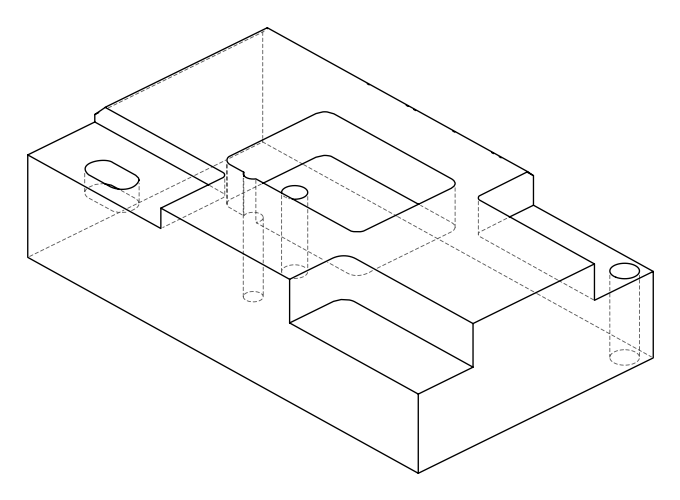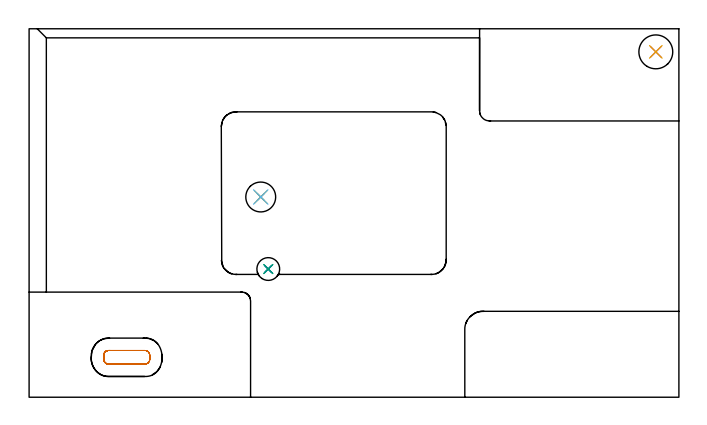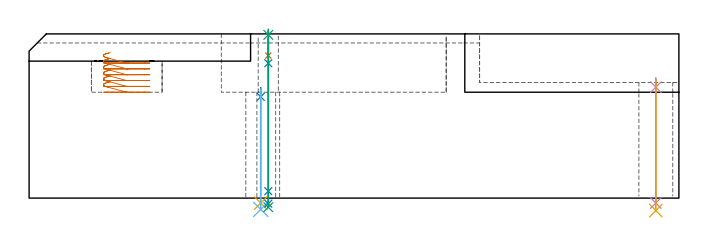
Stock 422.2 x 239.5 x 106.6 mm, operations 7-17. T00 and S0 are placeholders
(PLAN: 17 operations, 11 tool changes, 111 min)
(1 AREA_MILL | FG_CHAMFER_SURFACE | UGT0205_001 | 6.98 min | 5131 mm3)
(2 AREA_MILL_1 | FG_CHAMFER_SURFACE_1 | UGT0205_001 | 5.7 min | 10992 mm3)
(3 MILL_CORNER_NOTCH_RECTANGULAR | CORNER_NOTCH_RECTANGULAR | NXT0201_013 | Follow Part, ap 2.5, ae 75% | 26.26 min | 173478 mm3)
(4 MILL_CORNER_NOTCH_RECTANGULAR_1 | CORNER_NOTCH_RECTANGULAR_1 | NXT0201_011 | Follow Part, ap 3, ae 75% | 23.94 min | 244786 mm3)
(5 MILL_CORNER_NOTCH_RECTANGULAR_2 | CORNER_NOTCH_RECTANGULAR_2 | NXT0201_012 | Follow Part, ap 4, ae 75% | 16.75 min | 293074 mm3)
(6 MILL_RECTANGULAR_POCKET | POCKET_RECTANGULAR_STRAIGHT | NXT0201_012 | Follow Part, ap 4, ae 75% | 27.33 min | 581880 mm3)
(7 MILL_RECTANGULAR_POCKET_1 | POCKET_RECTANGULAR_STRAIGHT_1 | NXT0201_012 | Follow Part, ap 4, ae 75% | 1.52 min | 20925 mm3)
(8 SPOT_DRILL | STEP1HOLE | NXT0321_9005460120000 | 0.06 min | 167 mm3)
(9 SPOT_DRILL_1 | STEP1HOLE_1 | NXT0321_9005460120000 | 0.03 min | 0 mm3)
(10 SPOT_DRILL_2 | STEP1HOLE_2 | NXT0321_9005460120000 | 0.06 min | 187 mm3)
(11 DRILL_THROUGH_HOLE_INTO_CENTER | STEP1HOLE | NXT0301_065 | 0.31 min | 4592 mm3)
(12 DRILL_TO_ENLARGE_THROUGH_HOLE | STEP1HOLE | UGT0301_261 | 0.32 min | 15547 mm3)
(13 DRILL_BLIND_HOLE_INTO_CENTER | STEP1HOLE_1 | NXT0301_065 | 0.07 min | 53 mm3)
(14 GUN_DRILL_THROUGH_HOLE | STEP1HOLE_1 | UGT0307_006 | 0.53 min | 4419 mm3)
(15 DRILL_TO_ENLARGE_THROUGH_HOLE_1 | STEP1HOLE_1 | UGT0301_279 | 0.46 min | 8693 mm3)
(16 DRILL_THROUGH_HOLE_INTO_CENTER_1 | STEP1HOLE_2 | NXT0301_065 | 0.33 min | 5014 mm3)
(17 DRILL_TO_ENLARGE_THROUGH_HOLE_2 | STEP1HOLE_2 | UGT0301_053 | 0.35 min | 23304 mm3)
(TOOL UGT0205_001 | Chamfer Mill 20 x 3 x 45 deg. | D20 FL50 Z2)
(TOOL NXT0201_013 | ENDMILL 10mm | D10 FL30 Z4)
(TOOL NXT0201_011 | ENDMILL 12mm [2P460-1200-NA 1630] | D12 FL38 Z6)
(TOOL NXT0201_012 | ENDMILL 16mm [2P460-1600-NA 1630] | D16 FL38 Z6)
(TOOL NXT0321_9005460120000 | NC Spot Drill, 142deg, 12mm, Carbide, Uncoated | D12 PA142 FL30 Z2)
(TOOL NXT0301_065 | Carbide Drill 9.4mm [860.1-0940-075A1-MM 2214] | D9.4 PA140 FL98 Z2)
(TOOL UGT0301_261 | Twist Drill 19.4 mm | D19.4 PA118 FL140 Z2)
(TOOL UGT0307_006 | Gun Drill 9 mm | D9 PA130 FL24 Z1)
(TOOL UGT0301_279 | Twist Drill 14.8 mm | D14.8 PA118 FL114 Z2)
(TOOL UGT0301_053 | Twist Drill 22 mm | D22 PA118 FL150 Z2)
(OP 7 MILL_RECTANGULAR_POCKET_1)
G17 G21 G94 G90
T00 M6
G54
G17 G0 G90 X52.73 Y30.4 S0 M3
G43 Z116.7 H1
Z94.54
G94 G1 X51.7 Z94.264 F250.
X51.521 Z94.216
X51.058 Y30.34 Z94.091
X50.608 Y30.213 Z93.966
X50.182 Y30.022 Z93.84
X49.787 Y29.772 Z93.715
X49.434 Y29.466 Z93.59
X49.128 Y29.113 Z93.465
X48.878 Y28.718 Z93.34
X48.687 Y28.292 Z93.214
X48.56 Y27.842 Z93.089
X48.5 Y27.379 Z92.964
Y24.521 Z92.198
X48.56 Y24.058 Z92.073
X48.687 Y23.608 Z91.948
X48.878 Y23.182 Z91.823
X49.128 Y22.787 Z91.697
X49.434 Y22.434 Z91.572
X49.787 Y22.128 Z91.447
X50.182 Y21.878 Z91.322
X50.608 Y21.687 Z91.197
X51.058 Y21.56 Z91.071
X51.521 Y21.5 Z90.946
X63.45 Z87.75
X75.2 F500.
G3 X78.4 Y24.7 R3.2
G1 Y27.2
G3 X75.2 Y30.4 R3.2
G1 X51.7
G3 X48.5 Y27.2 R3.2
G1 Y24.7
G3 X51.7 Y21.5 R3.2
G1 X63.45
X64.45
G0 X52.73 Y30.4 Z90.75
G1 X51.7 Z90.474 F250.
X51.521 Z90.426
X51.058 Y30.34 Z90.301
X50.608 Y30.213 Z90.176
X50.182 Y30.022 Z90.05
X49.787 Y29.772 Z89.925
X49.434 Y29.466 Z89.8
X49.128 Y29.113 Z89.675
X48.878 Y28.718 Z89.55
X48.687 Y28.292 Z89.424
X48.56 Y27.842 Z89.299
X48.5 Y27.379 Z89.174
Y24.521 Z88.408
X48.56 Y24.058 Z88.283
X48.687 Y23.608 Z88.158
X48.878 Y23.182 Z88.033
X49.128 Y22.787 Z87.907
X49.434 Y22.434 Z87.782
X49.787 Y22.128 Z87.657
X50.182 Y21.878 Z87.532
X50.608 Y21.687 Z87.407
X51.058 Y21.56 Z87.282
X51.521 Y21.5 Z87.156
X63.45 Z83.96
X75.2 F500.
G3 X78.4 Y24.7 R3.2
G1 Y27.2
G3 X75.2 Y30.4 R3.2
G1 X51.7
G3 X48.5 Y27.2 R3.2
G1 Y24.7
G3 X51.7 Y21.5 R3.2
G1 X63.45
X64.45
G0 X52.73 Y30.4 Z86.96
G1 X51.7 Z86.684 F250.
X51.521 Z86.636
X51.058 Y30.34 Z86.511
X50.608 Y30.213 Z86.386
X50.182 Y30.022 Z86.26
X49.787 Y29.772 Z86.135
X49.434 Y29.466 Z86.01
X49.128 Y29.113 Z85.885
X48.878 Y28.718 Z85.76
X48.687 Y28.292 Z85.634
X48.56 Y27.842 Z85.509
X48.5 Y27.379 Z85.384
Y24.521 Z84.618
X48.56 Y24.058 Z84.493
X48.687 Y23.608 Z84.368
X48.878 Y23.182 Z84.243
X49.128 Y22.787 Z84.117
X49.434 Y22.434 Z83.992
X49.787 Y22.128 Z83.867
X50.182 Y21.878 Z83.742
X50.608 Y21.687 Z83.617
X51.058 Y21.56 Z83.492
X51.521 Y21.5 Z83.366
X63.45 Z80.17
X75.2 F500.
G3 X78.4 Y24.7 R3.2
G1 Y27.2
G3 X75.2 Y30.4 R3.2
G1 X51.7
G3 X48.5 Y27.2 R3.2
G1 Y24.7
G3 X51.7 Y21.5 R3.2
G1 X63.45
X64.45
G0 X52.73 Y30.4 Z83.17
G1 X51.7 Z82.894 F250.
X51.521 Z82.846
X51.058 Y30.34 Z82.721
X50.608 Y30.213 Z82.596
X50.182 Y30.022 Z82.47
X49.787 Y29.772 Z82.345
X49.434 Y29.466 Z82.22
X49.128 Y29.113 Z82.095
X48.878 Y28.718 Z81.97
X48.687 Y28.292 Z81.844
X48.56 Y27.842 Z81.719
X48.5 Y27.379 Z81.594
Y24.521 Z80.828
X48.56 Y24.058 Z80.703
X48.687 Y23.608 Z80.578
X48.878 Y23.182 Z80.453
X49.128 Y22.787 Z80.327
X49.434 Y22.434 Z80.202
X49.787 Y22.128 Z80.077
X50.182 Y21.878 Z79.952
X50.608 Y21.687 Z79.827
X51.058 Y21.56 Z79.702
X51.521 Y21.5 Z79.576
X63.45 Z76.38
X75.2 F500.
G3 X78.4 Y24.7 R3.2
G1 Y27.2
G3 X75.2 Y30.4 R3.2
G1 X51.7
G3 X48.5 Y27.2 R3.2
G1 Y24.7
G3 X51.7 Y21.5 R3.2
G1 X63.45
X64.45
G0 X52.73 Y30.4 Z79.38
G1 X51.7 Z79.104 F250.
X51.521 Z79.056
X51.058 Y30.34 Z78.931
X50.608 Y30.213 Z78.806
X50.182 Y30.022 Z78.68
X49.787 Y29.772 Z78.555
X49.434 Y29.466 Z78.43
X49.128 Y29.113 Z78.305
X48.878 Y28.718 Z78.18
X48.687 Y28.292 Z78.054
X48.56 Y27.842 Z77.929
X48.5 Y27.379 Z77.804
Y24.521 Z77.038
X48.56 Y24.058 Z76.913
X48.687 Y23.608 Z76.788
X48.878 Y23.182 Z76.663
X49.128 Y22.787 Z76.537
X49.434 Y22.434 Z76.412
X49.787 Y22.128 Z76.287
X50.182 Y21.878 Z76.162
X50.608 Y21.687 Z76.037
X51.058 Y21.56 Z75.912
X51.521 Y21.5 Z75.786
X63.45 Z72.59
X75.2 F500.
G3 X78.4 Y24.7 R3.2
G1 Y27.2
G3 X75.2 Y30.4 R3.2
G1 X51.7
G3 X48.5 Y27.2 R3.2
G1 Y24.7
G3 X51.7 Y21.5 R3.2
G1 X63.45
X64.45
G0 X52.73 Y30.4 Z75.59
G1 X51.7 Z75.314 F250.
X51.521 Z75.266
X51.058 Y30.34 Z75.141
X50.608 Y30.213 Z75.016
X50.182 Y30.022 Z74.89
X49.787 Y29.772 Z74.765
X49.434 Y29.466 Z74.64
X49.128 Y29.113 Z74.515
X48.878 Y28.718 Z74.39
X48.687 Y28.292 Z74.264
X48.56 Y27.842 Z74.139
X48.5 Y27.379 Z74.014
Y24.521 Z73.248
X48.56 Y24.058 Z73.123
X48.687 Y23.608 Z72.998
X48.878 Y23.182 Z72.873
X49.128 Y22.787 Z72.747
X49.434 Y22.434 Z72.622
X49.787 Y22.128 Z72.497
X50.182 Y21.878 Z72.372
X50.608 Y21.687 Z72.247
X51.058 Y21.56 Z72.122
X51.521 Y21.5 Z71.996
X63.45 Z68.8
X75.2 F500.
G3 X78.4 Y24.7 R3.2
G1 Y27.2
G3 X75.2 Y30.4 R3.2
G1 X51.7
G3 X48.5 Y27.2 R3.2
G1 Y24.7
G3 X51.7 Y21.5 R3.2
G1 X63.45
X64.45
G0 Z116.7
M5
M2
(OP 8 SPOT_DRILL)
G17 G21 G94 G90
T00 M6
G54
G17 G0 G90 X150.5 Y130.1 S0 M3
G43 Z116.7 H0
G94 G81 G98 Z65.8 F250. R71.8
G80
M5
M2
(OP 9 SPOT_DRILL_1)
G17 G21 G94 G90
T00 M6
G54
G17 G0 G90 X155.4 Y83.3 S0 M3
G43 Z116.7 H0
G94 G81 G98 Z106.063 F250. R109.7
G80
M5
M2
(OP 10 SPOT_DRILL_2)
G17 G21 G94 G90
T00 M6
G54
G17 G0 G90 X407.2 Y224.4 S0 M3
G43 Z116.7 H0
G94 G81 G98 Z72.1 F250. R78.1
G80
M5
M2
(OP 11 DRILL_THROUGH_HOLE_INTO_CENTER)
G17 G21 G94 G90
T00 M6
G54
G17 G0 G90 X150.5 Y130.1 S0 M3
G43 Z116.7 H1
G94 G73 G98 Z-3.211 F250. Q9.001 R70.8
G80
M5
M2
(OP 12 DRILL_TO_ENLARGE_THROUGH_HOLE)
G17 G21 G94 G90
T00 M6
G54
G17 G0 G90 X150.5 Y130.1 S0 M3
G43 Z116.7 H0
G94 G73 G98 Z-7.328 F250. Q19.032 R70.8
G80
M5
M2
(OP 13 DRILL_BLIND_HOLE_INTO_CENTER)
G17 G21 G94 G90
T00 M6
G54
G17 G0 G90 X155.4 Y83.3 S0 M3
G43 Z116.7 H1
G94 G81 G98 Z92.6 F250. R108.7
G80
M5
M2
(OP 14 GUN_DRILL_THROUGH_HOLE)
G17 G21 G94 G90
T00 M6
G54
G17 G0 G90 X155.4 Y83.3 M8
G43 Z116.7 H0
Z103.673
S716 M3
G94 G1 Z87.639 F125. M26
G4 X.084
Z4.5 F250.
G4 X.084
Z-3.598 F125.
G4 X.084
M5
M9
G0 Z103.673
Z116.7
M2
(OP 15 DRILL_TO_ENLARGE_THROUGH_HOLE_1)
G17 G21 G94 G90
T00 M6
G54
G17 G0 G90 X155.4 Y83.3 S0 M3
G43 Z116.7 H0
G94 G73 G98 Z-5.946 F250. Q14.081 R108.7
G80
M5
M2
(OP 16 DRILL_THROUGH_HOLE_INTO_CENTER_1)
G17 G21 G94 G90
T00 M6
G54
G17 G0 G90 X407.2 Y224.4 S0 M3
G43 Z116.7 H1
G94 G73 G98 Z-3.211 F250. Q8.701 R77.1
G80
M5
M2
(OP 17 DRILL_TO_ENLARGE_THROUGH_HOLE_2)
G17 G21 G94 G90
T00 M6
G54
G17 G0 G90 X407.2 Y224.4 S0 M3
G43 Z116.7 H0
G94 G73 G98 Z-8.109 F250. Q20.802 R77.1
G80
M5
M2
